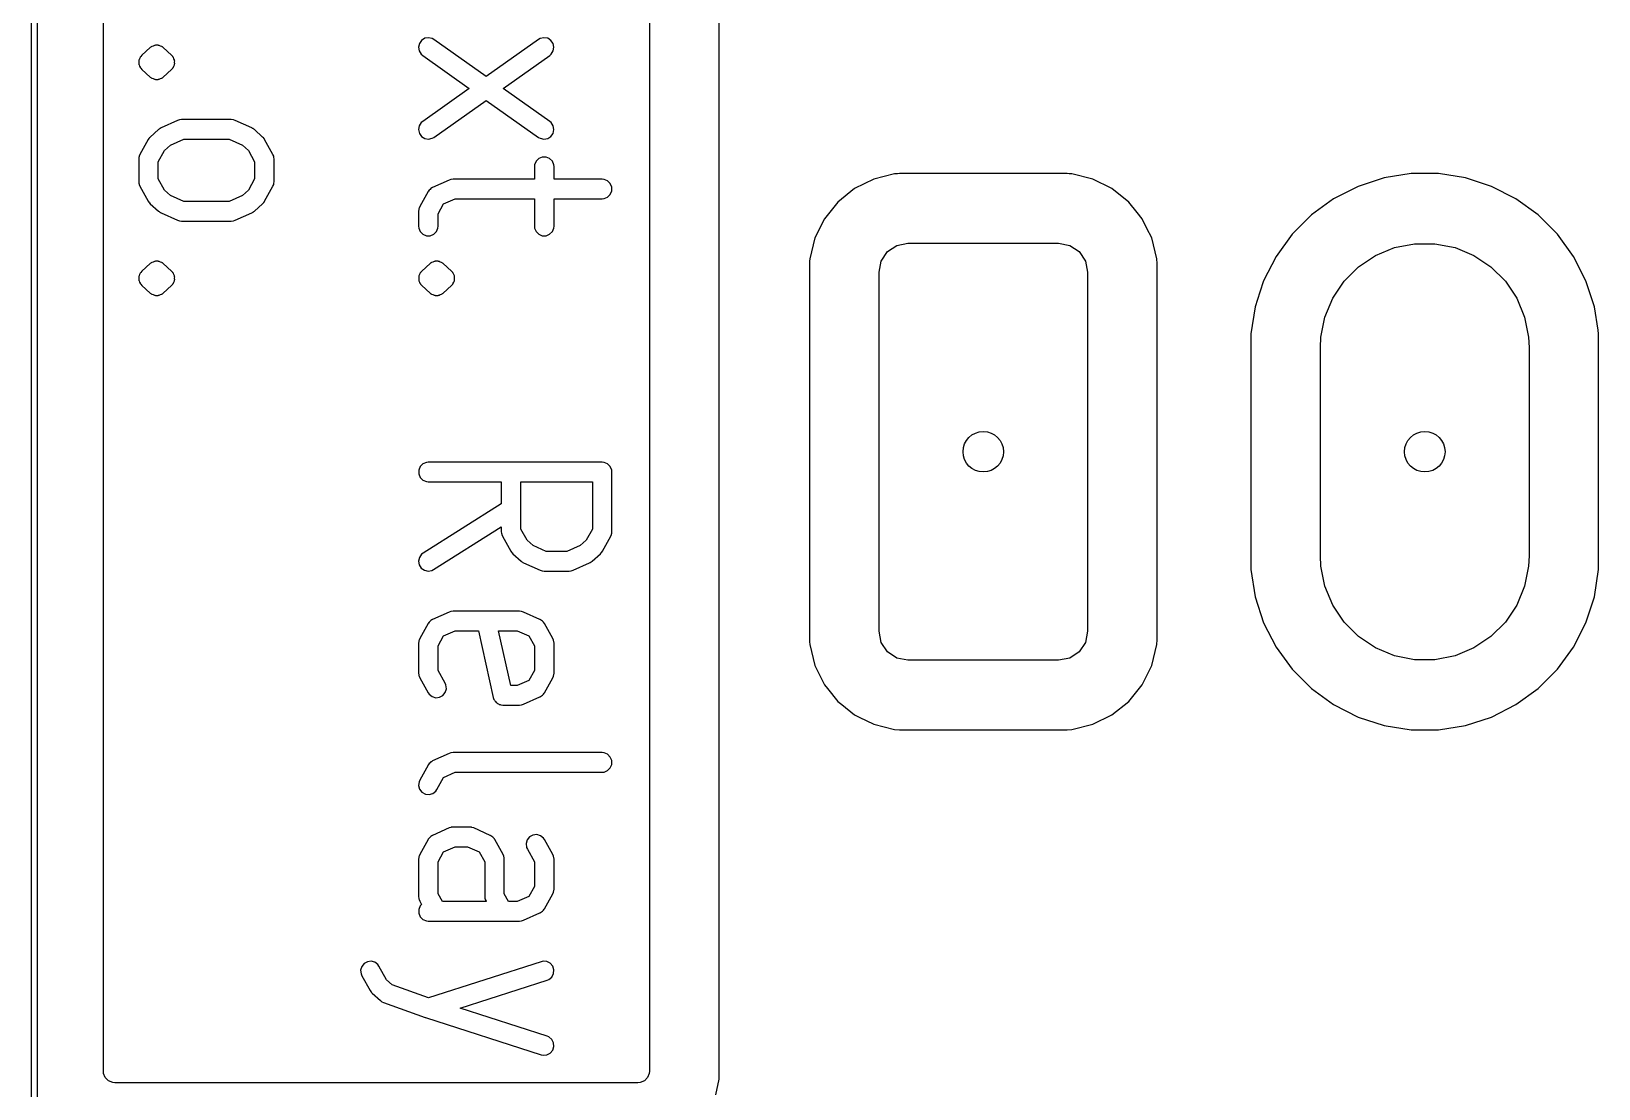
# Model space of a CAD drawing. Extents: x 2.78 to 5.89, y -4.63 to -2.07.
# Drawn here: x 2.778 to 3.311, y -3.919 to -3.56 of the extents above; entities that cross this region are included whole.
import ezdxf

# ---------------------------------------------------------------- set-up
doc = ezdxf.new("R2010")
doc.units = 0
doc.header["$MEASUREMENT"] = 0
doc.layers.add('BLACK', color=7, linetype='CONTINUOUS')

msp = doc.modelspace()

# ---------------------------------------------------------------- linework, layer by layer
at = {"layer": 'BLACK', "linetype": 'CONTINUOUS'}
for p, q in [((2.77808, -4.628), (2.77808, -2.06894)), ((2.78005, -2.06993), (2.78005, -4.62701)), ((3.01175, -3.63887), (3.01175, -3.50672)), ((2.80255, -3.91328), (2.80255, -3.50943)), ((2.9881, -3.50943), (2.9881, -3.91328)), ((2.91177, -3.56232), (2.91068, -3.56301)), ((2.91305, -3.5621), (2.91177, -3.56232)), ((2.91432, -3.56239), (2.91305, -3.5621)), ((2.91488, -3.56271), (2.91432, -3.56239)), ((2.95098, -3.56239), (2.95042, -3.56271)), ((2.95225, -3.5621), (2.95098, -3.56239)), ((2.95352, -3.56232), (2.95225, -3.5621)), ((2.95462, -3.56301), (2.95352, -3.56232)), ((2.81848, -3.56548), (2.81567, -3.56802)), ((2.81866, -3.56535), (2.81848, -3.56548)), ((2.81871, -3.56529), (2.81866, -3.56535)), ((2.81879, -3.56526), (2.81871, -3.56529)), ((2.819, -3.5651), (2.81879, -3.56526)), ((2.81945, -3.56494), (2.819, -3.5651)), ((2.81988, -3.56473), (2.81945, -3.56494)), ((2.82006, -3.56472), (2.81988, -3.56473)), ((2.82022, -3.56467), (2.82006, -3.56472)), ((2.8207, -3.56469), (2.82022, -3.56467)), ((2.82118, -3.56467), (2.8207, -3.56469)), ((2.82134, -3.56472), (2.82118, -3.56467)), ((2.82152, -3.56473), (2.82134, -3.56472)), ((2.82195, -3.56494), (2.82152, -3.56473)), ((2.8224, -3.5651), (2.82195, -3.56494)), ((2.82261, -3.56526), (2.8224, -3.5651)), ((2.82269, -3.56529), (2.82261, -3.56526)), ((2.82274, -3.56535), (2.82269, -3.56529)), ((2.82292, -3.56548), (2.82274, -3.56535)), ((2.82573, -3.56802), (2.82292, -3.56548)), ((2.90993, -3.56407), (2.90964, -3.56533)), ((2.90964, -3.56533), (2.90986, -3.56661)), ((2.90986, -3.56661), (2.91055, -3.56771)), ((2.91068, -3.56301), (2.90993, -3.56407)), ((2.91055, -3.56771), (2.91105, -3.56813)), ((2.93265, -3.57527), (2.91488, -3.56271)), ((2.95042, -3.56271), (2.93265, -3.57527)), ((2.95425, -3.56813), (2.95474, -3.56771)), ((2.95537, -3.56407), (2.95462, -3.56301)), ((2.95474, -3.56771), (2.95543, -3.56661)), ((2.95565, -3.56533), (2.95537, -3.56407)), ((2.95543, -3.56661), (2.95565, -3.56533)), ((2.81463, -3.56993), (2.8146, -3.57001)), ((2.8146, -3.57001), (2.81463, -3.57048)), ((2.81463, -3.57048), (2.8146, -3.57096)), ((2.8146, -3.57096), (2.81463, -3.57104)), ((2.81466, -3.56975), (2.81463, -3.56984)), ((2.81463, -3.56984), (2.81463, -3.56993)), ((2.81463, -3.57104), (2.81463, -3.57113)), ((2.81463, -3.57113), (2.81466, -3.57121)), ((2.81467, -3.56967), (2.81466, -3.56975)), ((2.81466, -3.57121), (2.81467, -3.5713)), ((2.81487, -3.56924), (2.81467, -3.56967)), ((2.81467, -3.5713), (2.81487, -3.57173)), ((2.81503, -3.56879), (2.81487, -3.56924)), ((2.81487, -3.57173), (2.81503, -3.57218)), ((2.81509, -3.56872), (2.81503, -3.56879)), ((2.81503, -3.57218), (2.81509, -3.57225)), ((2.81513, -3.56864), (2.81509, -3.56872)), ((2.81509, -3.57225), (2.81513, -3.57233)), ((2.81519, -3.56858), (2.81513, -3.56864)), ((2.81513, -3.57233), (2.81519, -3.57239)), ((2.81523, -3.5685), (2.81519, -3.56858)), ((2.81519, -3.57239), (2.81523, -3.57247)), ((2.81567, -3.56802), (2.81523, -3.5685)), ((2.81523, -3.57247), (2.81567, -3.57295)), ((2.81567, -3.57295), (2.81848, -3.57548)), ((2.82292, -3.57548), (2.82573, -3.57295)), ((2.82617, -3.5685), (2.82573, -3.56802)), ((2.82573, -3.57295), (2.82617, -3.57247)), ((2.82621, -3.56858), (2.82617, -3.5685)), ((2.82617, -3.57247), (2.82621, -3.57239)), ((2.82627, -3.56864), (2.82621, -3.56858)), ((2.82621, -3.57239), (2.82627, -3.57233)), ((2.82631, -3.56872), (2.82627, -3.56864)), ((2.82627, -3.57233), (2.82631, -3.57225)), ((2.82637, -3.56879), (2.82631, -3.56872)), ((2.82631, -3.57225), (2.82637, -3.57218)), ((2.82653, -3.56924), (2.82637, -3.56879)), ((2.82637, -3.57218), (2.82653, -3.57173)), ((2.82673, -3.56967), (2.82653, -3.56924)), ((2.82653, -3.57173), (2.82673, -3.5713)), ((2.82674, -3.56975), (2.82673, -3.56967)), ((2.82673, -3.5713), (2.82674, -3.57121)), ((2.82677, -3.56984), (2.82674, -3.56975)), ((2.82674, -3.57121), (2.82677, -3.57113)), ((2.82677, -3.56993), (2.82677, -3.56984)), ((2.8268, -3.57001), (2.82677, -3.56993)), ((2.82677, -3.57048), (2.8268, -3.57001)), ((2.8268, -3.57096), (2.82677, -3.57048)), ((2.82677, -3.57104), (2.8268, -3.57096)), ((2.82677, -3.57113), (2.82677, -3.57104)), ((2.91105, -3.56813), (2.92689, -3.57934)), ((2.9384, -3.57934), (2.95425, -3.56813)), ((2.81848, -3.57548), (2.81866, -3.57562)), ((2.81866, -3.57562), (2.81871, -3.57568)), ((2.81871, -3.57568), (2.81879, -3.57571)), ((2.81879, -3.57571), (2.819, -3.57587)), ((2.819, -3.57587), (2.81945, -3.57603)), ((2.81945, -3.57603), (2.81988, -3.57623)), ((2.81988, -3.57623), (2.82006, -3.57624)), ((2.82006, -3.57624), (2.82022, -3.5763)), ((2.82022, -3.5763), (2.8207, -3.57628)), ((2.8207, -3.57628), (2.82118, -3.5763)), ((2.82118, -3.5763), (2.82134, -3.57624)), ((2.82134, -3.57624), (2.82152, -3.57623)), ((2.82152, -3.57623), (2.82195, -3.57603)), ((2.82195, -3.57603), (2.8224, -3.57587)), ((2.8224, -3.57587), (2.82261, -3.57571)), ((2.82261, -3.57571), (2.82269, -3.57568)), ((2.82269, -3.57568), (2.82274, -3.57562)), ((2.82274, -3.57562), (2.82292, -3.57548)), ((2.92689, -3.57934), (2.91105, -3.59055)), ((2.91488, -3.59598), (2.93265, -3.58341)), ((2.93265, -3.58341), (2.95042, -3.59598)), ((2.95425, -3.59055), (2.9384, -3.57934)), ((2.82129, -3.59332), (2.81848, -3.59586)), ((2.82152, -3.59315), (2.82129, -3.59332)), ((2.82158, -3.59309), (2.82152, -3.59315)), ((2.8217, -3.59302), (2.82158, -3.59309)), ((2.82181, -3.59294), (2.8217, -3.59302)), ((2.8219, -3.59291), (2.82181, -3.59294)), ((2.82215, -3.59276), (2.8219, -3.59291)), ((2.82777, -3.59023), (2.82215, -3.59276)), ((2.82839, -3.59003), (2.82777, -3.59023)), ((2.82844, -3.59002), (2.82839, -3.59003)), ((2.82849, -3.59), (2.82844, -3.59002)), ((2.82914, -3.58994), (2.82849, -3.59)), ((2.84601, -3.58994), (2.82914, -3.58994)), ((2.84666, -3.59), (2.84601, -3.58994)), ((2.8467, -3.59002), (2.84666, -3.59)), ((2.84676, -3.59003), (2.8467, -3.59002)), ((2.84737, -3.59023), (2.84676, -3.59003)), ((2.853, -3.59276), (2.84737, -3.59023)), ((2.85325, -3.59291), (2.853, -3.59276)), ((2.85333, -3.59294), (2.85325, -3.59291)), ((2.85344, -3.59302), (2.85333, -3.59294)), ((2.85356, -3.59309), (2.85344, -3.59302)), ((2.85362, -3.59315), (2.85356, -3.59309)), ((2.85386, -3.59332), (2.85362, -3.59315)), ((2.85667, -3.59586), (2.85386, -3.59332)), ((2.90986, -3.59207), (2.90964, -3.59335)), ((2.90964, -3.59335), (2.90993, -3.59461)), ((2.91055, -3.59098), (2.90986, -3.59207)), ((2.91105, -3.59055), (2.91055, -3.59098)), ((2.95474, -3.59098), (2.95425, -3.59055)), ((2.95543, -3.59207), (2.95474, -3.59098)), ((2.95537, -3.59461), (2.95565, -3.59335)), ((2.95565, -3.59335), (2.95543, -3.59207)), ((2.8178, -3.59671), (2.81498, -3.60177)), ((2.818, -3.59641), (2.8178, -3.59671)), ((2.81804, -3.59634), (2.818, -3.59641)), ((2.81811, -3.59626), (2.81804, -3.59634)), ((2.81817, -3.59618), (2.81811, -3.59626)), ((2.81823, -3.59612), (2.81817, -3.59618)), ((2.81848, -3.59586), (2.81823, -3.59612)), ((2.82333, -3.60042), (2.82535, -3.59861)), ((2.82535, -3.59861), (2.82985, -3.59658)), ((2.82985, -3.59658), (2.8453, -3.59658)), ((2.8453, -3.59658), (2.8498, -3.59861)), ((2.8498, -3.59861), (2.85181, -3.60042)), ((2.85691, -3.59612), (2.85667, -3.59586)), ((2.85698, -3.59618), (2.85691, -3.59612)), ((2.85704, -3.59626), (2.85698, -3.59618)), ((2.85711, -3.59634), (2.85704, -3.59626)), ((2.85714, -3.59641), (2.85711, -3.59634)), ((2.85735, -3.59671), (2.85714, -3.59641)), ((2.86016, -3.60177), (2.85735, -3.59671)), ((2.90993, -3.59461), (2.91068, -3.59567)), ((2.91068, -3.59567), (2.91177, -3.59636)), ((2.91177, -3.59636), (2.91305, -3.59658)), ((2.91305, -3.59658), (2.91432, -3.5963)), ((2.91432, -3.5963), (2.91488, -3.59598)), ((2.95042, -3.59598), (2.95098, -3.5963)), ((2.95098, -3.5963), (2.95225, -3.59658)), ((2.95225, -3.59658), (2.95352, -3.59636)), ((2.95352, -3.59636), (2.95462, -3.59567)), ((2.95462, -3.59567), (2.95537, -3.59461)), ((2.81463, -3.60274), (2.81457, -3.60339)), ((2.81457, -3.60339), (2.81457, -3.61098)), ((2.8147, -3.60256), (2.81463, -3.60274)), ((2.81473, -3.60237), (2.8147, -3.60256)), ((2.81498, -3.60177), (2.81473, -3.60237)), ((2.82121, -3.60425), (2.82333, -3.60042)), ((2.82121, -3.61012), (2.82121, -3.60425)), ((2.85181, -3.60042), (2.85394, -3.60425)), ((2.85394, -3.60425), (2.85394, -3.61012)), ((2.86042, -3.60237), (2.86016, -3.60177)), ((2.86044, -3.60256), (2.86042, -3.60237)), ((2.86052, -3.60274), (2.86044, -3.60256)), ((2.86058, -3.60339), (2.86052, -3.60274)), ((2.86058, -3.61098), (2.86058, -3.60339)), ((2.94957, -3.60407), (2.94908, -3.60527)), ((2.95049, -3.60316), (2.94957, -3.60407)), ((2.95169, -3.60266), (2.95049, -3.60316)), ((2.95298, -3.60266), (2.95169, -3.60266)), ((2.95418, -3.60316), (2.95298, -3.60266)), ((2.9551, -3.60407), (2.95418, -3.60316)), ((2.95559, -3.60527), (2.9551, -3.60407)), ((2.82333, -3.61394), (2.82121, -3.61012)), ((2.85394, -3.61012), (2.85181, -3.61394)), ((2.92065, -3.61027), (2.92004, -3.61048)), ((2.9207, -3.61027), (2.92065, -3.61027)), ((2.92075, -3.61025), (2.9207, -3.61027)), ((2.9214, -3.61019), (2.92075, -3.61025)), ((2.94901, -3.61019), (2.9214, -3.61019)), ((2.94908, -3.60527), (2.94901, -3.60592)), ((2.94901, -3.60592), (2.94901, -3.61019)), ((2.95566, -3.60592), (2.95559, -3.60527)), ((2.95566, -3.61019), (2.95566, -3.60592)), ((2.97202, -3.61019), (2.95566, -3.61019)), ((2.97267, -3.61025), (2.97202, -3.61019)), ((2.97386, -3.61075), (2.97267, -3.61025)), ((3.0643, -3.61016), (3.05778, -3.6134)), ((3.07137, -3.6084), (3.0643, -3.61016)), ((3.07241, -3.60833), (3.07137, -3.6084)), ((3.07301, -3.60829), (3.07241, -3.60833)), ((3.13001, -3.60829), (3.07301, -3.60829)), ((3.13064, -3.60834), (3.13001, -3.60829)), ((3.13165, -3.6084), (3.13064, -3.60834)), ((3.13871, -3.61016), (3.13165, -3.6084)), ((3.14524, -3.6134), (3.13871, -3.61016)), ((3.23768, -3.60975), (3.22883, -3.61262)), ((3.24686, -3.60829), (3.23768, -3.60975)), ((3.25616, -3.60829), (3.24686, -3.60829)), ((3.26534, -3.60975), (3.25616, -3.60829)), ((3.27419, -3.61262), (3.26534, -3.60975)), ((2.81457, -3.61098), (2.81463, -3.61163)), ((2.81463, -3.61163), (2.8147, -3.6118)), ((2.8147, -3.6118), (2.81473, -3.612)), ((2.81473, -3.612), (2.81498, -3.61259)), ((2.81498, -3.61259), (2.8178, -3.61765)), ((2.82535, -3.61576), (2.82333, -3.61394)), ((2.85181, -3.61394), (2.8498, -3.61576)), ((2.85735, -3.61765), (2.86016, -3.61259)), ((2.86016, -3.61259), (2.86042, -3.612)), ((2.86042, -3.612), (2.86044, -3.6118)), ((2.86044, -3.6118), (2.86052, -3.61163)), ((2.86052, -3.61163), (2.86058, -3.61098)), ((2.91287, -3.61443), (2.91006, -3.61949)), ((2.91294, -3.61433), (2.91287, -3.61443)), ((2.91296, -3.61428), (2.91294, -3.61433)), ((2.91302, -3.61422), (2.91296, -3.61428)), ((2.91324, -3.61389), (2.91302, -3.61422)), ((2.91356, -3.61364), (2.91324, -3.61389)), ((2.91385, -3.61334), (2.91356, -3.61364)), ((2.91419, -3.61314), (2.91385, -3.61334)), ((2.91426, -3.61309), (2.91419, -3.61314)), ((2.91431, -3.61307), (2.91426, -3.61309)), ((2.91441, -3.61301), (2.91431, -3.61307)), ((2.92004, -3.61048), (2.91441, -3.61301)), ((2.97478, -3.61166), (2.97386, -3.61075)), ((2.97386, -3.61627), (2.97478, -3.61536)), ((2.97528, -3.61286), (2.97478, -3.61166)), ((2.97478, -3.61536), (2.97528, -3.61416)), ((2.97528, -3.61416), (2.97528, -3.61286)), ((3.05778, -3.6134), (3.0521, -3.61796)), ((3.15092, -3.61796), (3.14524, -3.6134)), ((3.14524, -3.6134), (3.14524, -3.6134)), ((3.14524, -3.6134), (3.14524, -3.6134)), ((3.22883, -3.61262), (3.22055, -3.61684)), ((3.22883, -3.61262), (3.22883, -3.61262)), ((3.22883, -3.61262), (3.22883, -3.61262)), ((3.28247, -3.61684), (3.27419, -3.61262)), ((2.8178, -3.61765), (2.818, -3.61795)), ((2.818, -3.61795), (2.81804, -3.61803)), ((2.81804, -3.61803), (2.81811, -3.61811)), ((2.81811, -3.61811), (2.81817, -3.61819)), ((2.81817, -3.61819), (2.81823, -3.61824)), ((2.81823, -3.61824), (2.81848, -3.61851)), ((2.81848, -3.61851), (2.82129, -3.62104)), ((2.82985, -3.61778), (2.82535, -3.61576)), ((2.8453, -3.61778), (2.82985, -3.61778)), ((2.8498, -3.61576), (2.8453, -3.61778)), ((2.85386, -3.62104), (2.85667, -3.61851)), ((2.85667, -3.61851), (2.85691, -3.61824)), ((2.85691, -3.61824), (2.85698, -3.61819)), ((2.85698, -3.61819), (2.85704, -3.61811)), ((2.85704, -3.61811), (2.85711, -3.61803)), ((2.85711, -3.61803), (2.85714, -3.61795)), ((2.85714, -3.61795), (2.85735, -3.61765)), ((2.90971, -3.62046), (2.90964, -3.6211)), ((2.90978, -3.62028), (2.90971, -3.62046)), ((2.9098, -3.62009), (2.90978, -3.62028)), ((2.91006, -3.61949), (2.9098, -3.62009)), ((2.91629, -3.62196), (2.91814, -3.61862)), ((2.91814, -3.61862), (2.92211, -3.61683)), ((2.92211, -3.61683), (2.94901, -3.61683)), ((2.94901, -3.61683), (2.94901, -3.62617)), ((2.95566, -3.62617), (2.95566, -3.61683)), ((2.95566, -3.61683), (2.97202, -3.61683)), ((2.97202, -3.61683), (2.97267, -3.61677)), ((2.97267, -3.61677), (2.97386, -3.61627)), ((3.0521, -3.61796), (3.04754, -3.62364)), ((3.15378, -3.62152), (3.15092, -3.61796)), ((3.22055, -3.61684), (3.21303, -3.62231)), ((3.28999, -3.62231), (3.28247, -3.61684)), ((2.82129, -3.62104), (2.82152, -3.62121)), ((2.82152, -3.62121), (2.82158, -3.62128)), ((2.82158, -3.62128), (2.8217, -3.62135)), ((2.8217, -3.62135), (2.82181, -3.62143)), ((2.82181, -3.62143), (2.8219, -3.62146)), ((2.8219, -3.62146), (2.82215, -3.6216)), ((2.82215, -3.6216), (2.82777, -3.62413)), ((2.82777, -3.62413), (2.82839, -3.62434)), ((2.82839, -3.62434), (2.82844, -3.62434)), ((2.82844, -3.62434), (2.82849, -3.62436)), ((2.82849, -3.62436), (2.82914, -3.62443)), ((2.82914, -3.62443), (2.84601, -3.62443)), ((2.84601, -3.62443), (2.84666, -3.62436)), ((2.84666, -3.62436), (2.8467, -3.62434)), ((2.8467, -3.62434), (2.84676, -3.62434)), ((2.84676, -3.62434), (2.84737, -3.62413)), ((2.84737, -3.62413), (2.853, -3.6216)), ((2.853, -3.6216), (2.85325, -3.62146)), ((2.85325, -3.62146), (2.85333, -3.62143)), ((2.85333, -3.62143), (2.85344, -3.62135)), ((2.85344, -3.62135), (2.85356, -3.62128)), ((2.85356, -3.62128), (2.85362, -3.62121)), ((2.85362, -3.62121), (2.85386, -3.62104)), ((2.90964, -3.6211), (2.90964, -3.62617)), ((2.90964, -3.62617), (2.90971, -3.62681)), ((2.91622, -3.62681), (2.91629, -3.62617)), ((2.91629, -3.62617), (2.91629, -3.62196)), ((2.94901, -3.62617), (2.94908, -3.62681)), ((2.95559, -3.62681), (2.95566, -3.62617)), ((3.04754, -3.62364), (3.0443, -3.63016)), ((3.15548, -3.62364), (3.15378, -3.62152)), ((3.1571, -3.6269), (3.15548, -3.62364)), ((3.21302, -3.62231), (3.20645, -3.62888)), ((3.21303, -3.62231), (3.21302, -3.62231)), ((3.29372, -3.62603), (3.28999, -3.62231)), ((3.29657, -3.62888), (3.29372, -3.62603)), ((2.90971, -3.62681), (2.9102, -3.62801)), ((2.9102, -3.62801), (2.91112, -3.62893)), ((2.91112, -3.62893), (2.91232, -3.62942)), ((2.91232, -3.62942), (2.91361, -3.62942)), ((2.91361, -3.62942), (2.91481, -3.62893)), ((2.91481, -3.62893), (2.91573, -3.62801)), ((2.91573, -3.62801), (2.91622, -3.62681)), ((2.94908, -3.62681), (2.94957, -3.62801)), ((2.94957, -3.62801), (2.95049, -3.62893)), ((2.95049, -3.62893), (2.95169, -3.62942)), ((2.95169, -3.62942), (2.95298, -3.62942)), ((2.95298, -3.62942), (2.95418, -3.62893)), ((2.95418, -3.62893), (2.9551, -3.62801)), ((2.9551, -3.62801), (2.95559, -3.62681)), ((3.0443, -3.63016), (3.04255, -3.63723)), ((3.15872, -3.63016), (3.1571, -3.6269)), ((3.16047, -3.63723), (3.15872, -3.63016)), ((3.20645, -3.62888), (3.20098, -3.63641)), ((3.20645, -3.62888), (3.20645, -3.62888)), ((3.30203, -3.63641), (3.29657, -3.62888)), ((3.06683, -3.63801), (3.06896, -3.63482)), ((3.06896, -3.63482), (3.07215, -3.63269)), ((3.07215, -3.63269), (3.07592, -3.63194)), ((3.07592, -3.63194), (3.1271, -3.63194)), ((3.1271, -3.63194), (3.13087, -3.63269)), ((3.13087, -3.63269), (3.13406, -3.63482)), ((3.13406, -3.63482), (3.13619, -3.63801)), ((3.20098, -3.63641), (3.19676, -3.64469)), ((3.22903, -3.63998), (3.23481, -3.63612)), ((3.23481, -3.63612), (3.24122, -3.63346)), ((3.24122, -3.63346), (3.24804, -3.63211)), ((3.24804, -3.63211), (3.25498, -3.63211)), ((3.25498, -3.63211), (3.2618, -3.63346)), ((3.2618, -3.63346), (3.26821, -3.63612)), ((3.26821, -3.63612), (3.27399, -3.63998)), ((3.30626, -3.64469), (3.30203, -3.63641)), ((2.81503, -3.64218), (2.81487, -3.64263)), ((2.81509, -3.64212), (2.81503, -3.64218)), ((2.81513, -3.64204), (2.81509, -3.64212)), ((2.81519, -3.64197), (2.81513, -3.64204)), ((2.81523, -3.64189), (2.81519, -3.64197)), ((2.81567, -3.64141), (2.81523, -3.64189)), ((2.81848, -3.63888), (2.81567, -3.64141)), ((2.81866, -3.63875), (2.81848, -3.63888)), ((2.81871, -3.63869), (2.81866, -3.63875)), ((2.81879, -3.63865), (2.81871, -3.63869)), ((2.819, -3.6385), (2.81879, -3.63865)), ((2.81945, -3.63834), (2.819, -3.6385)), ((2.81988, -3.63813), (2.81945, -3.63834)), ((2.82006, -3.63812), (2.81988, -3.63813)), ((2.82022, -3.63806), (2.82006, -3.63812)), ((2.8207, -3.63809), (2.82022, -3.63806)), ((2.82118, -3.63806), (2.8207, -3.63809)), ((2.82134, -3.63812), (2.82118, -3.63806)), ((2.82152, -3.63813), (2.82134, -3.63812)), ((2.82195, -3.63834), (2.82152, -3.63813)), ((2.8224, -3.6385), (2.82195, -3.63834)), ((2.82261, -3.63865), (2.8224, -3.6385)), ((2.82269, -3.63869), (2.82261, -3.63865)), ((2.82274, -3.63875), (2.82269, -3.63869)), ((2.82292, -3.63888), (2.82274, -3.63875)), ((2.82573, -3.64141), (2.82292, -3.63888)), ((2.82617, -3.64189), (2.82573, -3.64141)), ((2.82621, -3.64197), (2.82617, -3.64189)), ((2.82627, -3.64204), (2.82621, -3.64197)), ((2.82631, -3.64212), (2.82627, -3.64204)), ((2.82637, -3.64218), (2.82631, -3.64212)), ((2.82653, -3.64263), (2.82637, -3.64218)), ((2.91011, -3.64218), (2.90995, -3.64263)), ((2.91017, -3.64212), (2.91011, -3.64218)), ((2.9102, -3.64204), (2.91017, -3.64212)), ((2.91026, -3.64197), (2.9102, -3.64204)), ((2.9103, -3.64189), (2.91026, -3.64197)), ((2.91074, -3.64141), (2.9103, -3.64189)), ((2.91355, -3.63888), (2.91074, -3.64141)), ((2.91373, -3.63875), (2.91355, -3.63888)), ((2.91379, -3.63869), (2.91373, -3.63875)), ((2.91386, -3.63865), (2.91379, -3.63869)), ((2.91408, -3.6385), (2.91386, -3.63865)), ((2.91453, -3.63834), (2.91408, -3.6385)), ((2.91496, -3.63813), (2.91453, -3.63834)), ((2.91513, -3.63812), (2.91496, -3.63813)), ((2.9153, -3.63806), (2.91513, -3.63812)), ((2.91578, -3.63809), (2.9153, -3.63806)), ((2.91625, -3.63806), (2.91578, -3.63809)), ((2.91642, -3.63812), (2.91625, -3.63806)), ((2.91659, -3.63813), (2.91642, -3.63812)), ((2.91702, -3.63834), (2.91659, -3.63813)), ((2.91747, -3.6385), (2.91702, -3.63834)), ((2.91769, -3.63865), (2.91747, -3.6385)), ((2.91776, -3.63869), (2.91769, -3.63865)), ((2.91782, -3.63875), (2.91776, -3.63869)), ((2.918, -3.63888), (2.91782, -3.63875)), ((2.92081, -3.64141), (2.918, -3.63888)), ((2.92125, -3.64189), (2.92081, -3.64141)), ((2.92129, -3.64197), (2.92125, -3.64189)), ((2.92135, -3.64204), (2.92129, -3.64197)), ((2.92138, -3.64212), (2.92135, -3.64204)), ((2.92144, -3.64218), (2.92138, -3.64212)), ((2.9216, -3.64263), (2.92144, -3.64218)), ((3.01175, -3.916), (3.01175, -3.63887)), ((3.04249, -3.6381), (3.04243, -3.63887)), ((3.04243, -3.63887), (3.04243, -3.76674)), ((3.04255, -3.63723), (3.04249, -3.6381)), ((3.06608, -3.64178), (3.06683, -3.63801)), ((3.06608, -3.76383), (3.06608, -3.64178)), ((3.13619, -3.63801), (3.13694, -3.64178)), ((3.13694, -3.64178), (3.13694, -3.76383)), ((3.16058, -3.63887), (3.16047, -3.63723)), ((3.16058, -3.66272), (3.16058, -3.63887)), ((3.22412, -3.64489), (3.22903, -3.63998)), ((3.27399, -3.63998), (3.2789, -3.64489)), ((2.81463, -3.64332), (2.8146, -3.64341)), ((2.8146, -3.64341), (2.81463, -3.64388)), ((2.81463, -3.64388), (2.8146, -3.64436)), ((2.8146, -3.64436), (2.81463, -3.64444)), ((2.81466, -3.64315), (2.81463, -3.64323)), ((2.81463, -3.64323), (2.81463, -3.64332)), ((2.81463, -3.64444), (2.81463, -3.64453)), ((2.81463, -3.64453), (2.81466, -3.64461)), ((2.81467, -3.64306), (2.81466, -3.64315)), ((2.81466, -3.64461), (2.81467, -3.6447)), ((2.81487, -3.64263), (2.81467, -3.64306)), ((2.81467, -3.6447), (2.81487, -3.64513)), ((2.81487, -3.64513), (2.81503, -3.64558)), ((2.81503, -3.64558), (2.81509, -3.64565)), ((2.81509, -3.64565), (2.81513, -3.64573)), ((2.81513, -3.64573), (2.81519, -3.64579)), ((2.81519, -3.64579), (2.81523, -3.64587)), ((2.81523, -3.64587), (2.81567, -3.64635)), ((2.81567, -3.64635), (2.81848, -3.64888)), ((2.82292, -3.64888), (2.82573, -3.64635)), ((2.82573, -3.64635), (2.82617, -3.64587)), ((2.82617, -3.64587), (2.82621, -3.64579)), ((2.82621, -3.64579), (2.82627, -3.64573)), ((2.82627, -3.64573), (2.82631, -3.64565)), ((2.82631, -3.64565), (2.82637, -3.64558)), ((2.82637, -3.64558), (2.82653, -3.64513)), ((2.82673, -3.64306), (2.82653, -3.64263)), ((2.82653, -3.64513), (2.82673, -3.6447)), ((2.82674, -3.64315), (2.82673, -3.64306)), ((2.82673, -3.6447), (2.82674, -3.64461)), ((2.82677, -3.64323), (2.82674, -3.64315)), ((2.82674, -3.64461), (2.82677, -3.64453)), ((2.82677, -3.64332), (2.82677, -3.64323)), ((2.8268, -3.64341), (2.82677, -3.64332)), ((2.82677, -3.64388), (2.8268, -3.64341)), ((2.8268, -3.64436), (2.82677, -3.64388)), ((2.82677, -3.64444), (2.8268, -3.64436)), ((2.82677, -3.64453), (2.82677, -3.64444)), ((2.90971, -3.64332), (2.90968, -3.64341)), ((2.90968, -3.64341), (2.9097, -3.64388)), ((2.9097, -3.64388), (2.90968, -3.64436)), ((2.90968, -3.64436), (2.90971, -3.64444)), ((2.90974, -3.64315), (2.90971, -3.64323)), ((2.90971, -3.64323), (2.90971, -3.64332)), ((2.90971, -3.64444), (2.90971, -3.64453)), ((2.90971, -3.64453), (2.90974, -3.64461)), ((2.90995, -3.64263), (2.90974, -3.64306)), ((2.90974, -3.64306), (2.90974, -3.64315)), ((2.90974, -3.64461), (2.90974, -3.6447)), ((2.90974, -3.6447), (2.90995, -3.64513)), ((2.90995, -3.64513), (2.91011, -3.64558)), ((2.91011, -3.64558), (2.91017, -3.64565)), ((2.91017, -3.64565), (2.9102, -3.64573)), ((2.9102, -3.64573), (2.91026, -3.64579)), ((2.91026, -3.64579), (2.9103, -3.64587)), ((2.9103, -3.64587), (2.91074, -3.64635)), ((2.91074, -3.64635), (2.91355, -3.64888)), ((2.918, -3.64888), (2.92081, -3.64635)), ((2.92081, -3.64635), (2.92125, -3.64587)), ((2.92125, -3.64587), (2.92129, -3.64579)), ((2.92129, -3.64579), (2.92135, -3.64573)), ((2.92135, -3.64573), (2.92138, -3.64565)), ((2.92138, -3.64565), (2.92144, -3.64558)), ((2.92144, -3.64558), (2.9216, -3.64513)), ((2.92181, -3.64306), (2.9216, -3.64263)), ((2.9216, -3.64513), (2.92181, -3.6447)), ((2.92181, -3.64315), (2.92181, -3.64306)), ((2.92185, -3.64323), (2.92181, -3.64315)), ((2.92181, -3.64461), (2.92185, -3.64453)), ((2.92181, -3.6447), (2.92181, -3.64461)), ((2.92185, -3.64332), (2.92185, -3.64323)), ((2.92188, -3.64341), (2.92185, -3.64332)), ((2.92185, -3.64388), (2.92188, -3.64341)), ((2.92188, -3.64436), (2.92185, -3.64388)), ((2.92185, -3.64444), (2.92188, -3.64436)), ((2.92185, -3.64453), (2.92185, -3.64444)), ((3.19676, -3.64469), (3.1955, -3.64858)), ((3.19676, -3.64469), (3.19676, -3.64469)), ((3.22026, -3.65067), (3.22412, -3.64489)), ((3.2789, -3.64489), (3.28276, -3.65067)), ((3.30913, -3.65354), (3.30626, -3.64469)), ((2.81848, -3.64888), (2.81866, -3.64902)), ((2.81866, -3.64902), (2.81871, -3.64907)), ((2.81871, -3.64907), (2.81879, -3.64911)), ((2.81879, -3.64911), (2.819, -3.64927)), ((2.819, -3.64927), (2.81945, -3.64943)), ((2.81945, -3.64943), (2.81988, -3.64963)), ((2.81988, -3.64963), (2.82006, -3.64964)), ((2.82006, -3.64964), (2.82022, -3.6497)), ((2.82022, -3.6497), (2.8207, -3.64968)), ((2.8207, -3.64968), (2.82118, -3.6497)), ((2.82118, -3.6497), (2.82134, -3.64964)), ((2.82134, -3.64964), (2.82152, -3.64963)), ((2.82152, -3.64963), (2.82195, -3.64943)), ((2.82195, -3.64943), (2.8224, -3.64927)), ((2.8224, -3.64927), (2.82261, -3.64911)), ((2.82261, -3.64911), (2.82269, -3.64907)), ((2.82269, -3.64907), (2.82274, -3.64902)), ((2.82274, -3.64902), (2.82292, -3.64888)), ((2.91355, -3.64888), (2.91373, -3.64902)), ((2.91373, -3.64902), (2.91379, -3.64907)), ((2.91379, -3.64907), (2.91386, -3.64911)), ((2.91386, -3.64911), (2.91408, -3.64927)), ((2.91408, -3.64927), (2.91453, -3.64943)), ((2.91453, -3.64943), (2.91496, -3.64963)), ((2.91496, -3.64963), (2.91513, -3.64964)), ((2.91513, -3.64964), (2.9153, -3.6497)), ((2.9153, -3.6497), (2.91578, -3.64968)), ((2.91578, -3.64968), (2.91625, -3.6497)), ((2.91625, -3.6497), (2.91642, -3.64964)), ((2.91642, -3.64964), (2.91659, -3.64963)), ((2.91659, -3.64963), (2.91702, -3.64943)), ((2.91702, -3.64943), (2.91747, -3.64927)), ((2.91747, -3.64927), (2.91769, -3.64911)), ((2.91769, -3.64911), (2.91776, -3.64907)), ((2.91776, -3.64907), (2.91782, -3.64902)), ((2.91782, -3.64902), (2.918, -3.64888)), ((3.1955, -3.64858), (3.19389, -3.65354)), ((3.2176, -3.65708), (3.22026, -3.65067)), ((3.28276, -3.65067), (3.28542, -3.65708)), ((3.19389, -3.65354), (3.19243, -3.66272)), ((3.21625, -3.6639), (3.2176, -3.65708)), ((3.28542, -3.65708), (3.28677, -3.6639)), ((3.31039, -3.66146), (3.30913, -3.65354)), ((3.16058, -3.76674), (3.16058, -3.66272)), ((3.19243, -3.66272), (3.19243, -3.74288)), ((3.31058, -3.66272), (3.31039, -3.66146)), ((3.31058, -3.71517), (3.31058, -3.66272)), ((3.21608, -3.66737), (3.21625, -3.6639)), ((3.21608, -3.73824), (3.21608, -3.66737)), ((3.28677, -3.6639), (3.28694, -3.66737)), ((3.28694, -3.66737), (3.28694, -3.73824)), ((2.9102, -3.70784), (2.90971, -3.70904)), ((2.90971, -3.70904), (2.90971, -3.71033)), ((2.90971, -3.71033), (2.9102, -3.71153)), ((2.91112, -3.70692), (2.9102, -3.70784)), ((2.91232, -3.70643), (2.91112, -3.70692)), ((2.91296, -3.70636), (2.91232, -3.70643)), ((2.97202, -3.70636), (2.91296, -3.70636)), ((2.97267, -3.70643), (2.97202, -3.70636)), ((2.97386, -3.70692), (2.97267, -3.70643)), ((2.97478, -3.70784), (2.97386, -3.70692)), ((2.97528, -3.70904), (2.97478, -3.70784)), ((2.97534, -3.70969), (2.97528, -3.70904)), ((2.97534, -3.72993), (2.97534, -3.70969)), ((2.9102, -3.71153), (2.91112, -3.71245)), ((2.91112, -3.71245), (2.91232, -3.71294)), ((2.91232, -3.71294), (2.91296, -3.71301)), ((2.91296, -3.71301), (2.93776, -3.71301)), ((2.93776, -3.71301), (2.93776, -3.72051)), ((2.94441, -3.72907), (2.94441, -3.71301)), ((2.94441, -3.71301), (2.9687, -3.71301)), ((2.9687, -3.71301), (2.9687, -3.72907)), ((3.31058, -3.74288), (3.31058, -3.71517)), ((2.93776, -3.72051), (2.91119, -3.73725)), ((2.91473, -3.74287), (2.93776, -3.72836)), ((2.93776, -3.72836), (2.93776, -3.72993)), ((2.93776, -3.72993), (2.93783, -3.73058)), ((2.93783, -3.73058), (2.9379, -3.73076)), ((2.9379, -3.73076), (2.93792, -3.73095)), ((2.93792, -3.73095), (2.93818, -3.73155)), ((2.93818, -3.73155), (2.94099, -3.73661)), ((2.94653, -3.7329), (2.94441, -3.72907)), ((2.9687, -3.72907), (2.96657, -3.7329)), ((2.97211, -3.73661), (2.97492, -3.73155)), ((2.97492, -3.73155), (2.97518, -3.73095)), ((2.97518, -3.73095), (2.9752, -3.73076)), ((2.9752, -3.73076), (2.97528, -3.73058)), ((2.97528, -3.73058), (2.97534, -3.72993)), ((2.91068, -3.73765), (2.90993, -3.7387)), ((2.91119, -3.73725), (2.91068, -3.73765)), ((2.94099, -3.73661), (2.9412, -3.73691)), ((2.9412, -3.73691), (2.94124, -3.73698)), ((2.94124, -3.73698), (2.94131, -3.73706)), ((2.94131, -3.73706), (2.94136, -3.73714)), ((2.94136, -3.73714), (2.94143, -3.7372)), ((2.94143, -3.7372), (2.94167, -3.73746)), ((2.94167, -3.73746), (2.94449, -3.74)), ((2.94855, -3.73471), (2.94653, -3.7329)), ((2.95305, -3.73674), (2.94855, -3.73471)), ((2.96006, -3.73674), (2.95305, -3.73674)), ((2.96456, -3.73471), (2.96006, -3.73674)), ((2.96657, -3.7329), (2.96456, -3.73471)), ((2.96862, -3.74), (2.97143, -3.73746)), ((2.97143, -3.73746), (2.97167, -3.7372)), ((2.97167, -3.7372), (2.97174, -3.73714)), ((2.97174, -3.73714), (2.9718, -3.73706)), ((2.9718, -3.73706), (2.97187, -3.73698)), ((2.97187, -3.73698), (2.9719, -3.73691)), ((2.9719, -3.73691), (2.97211, -3.73661)), ((2.90993, -3.7387), (2.90964, -3.73997)), ((2.90964, -3.73997), (2.90986, -3.74125)), ((2.90986, -3.74125), (2.91055, -3.74234)), ((2.91055, -3.74234), (2.91161, -3.74309)), ((2.91161, -3.74309), (2.91287, -3.74338)), ((2.91287, -3.74338), (2.91415, -3.74316)), ((2.91415, -3.74316), (2.91473, -3.74287)), ((2.94449, -3.74), (2.94472, -3.74017)), ((2.94472, -3.74017), (2.94478, -3.74023)), ((2.94478, -3.74023), (2.9449, -3.7403)), ((2.9449, -3.7403), (2.94501, -3.74038)), ((2.94501, -3.74038), (2.94509, -3.74041)), ((2.94509, -3.74041), (2.94535, -3.74056)), ((2.94535, -3.74056), (2.95097, -3.74309)), ((2.95097, -3.74309), (2.95159, -3.74329)), ((2.95159, -3.74329), (2.95164, -3.7433)), ((2.95164, -3.7433), (2.95169, -3.74332)), ((2.95169, -3.74332), (2.95233, -3.74338)), ((2.95233, -3.74338), (2.96077, -3.74338)), ((2.96077, -3.74338), (2.96142, -3.74332)), ((2.96142, -3.74332), (2.96146, -3.7433)), ((2.96146, -3.7433), (2.96152, -3.74329)), ((2.96152, -3.74329), (2.96213, -3.74309)), ((2.96213, -3.74309), (2.96776, -3.74056)), ((2.96776, -3.74056), (2.96801, -3.74041)), ((2.96801, -3.74041), (2.96809, -3.74038)), ((2.96809, -3.74038), (2.9682, -3.7403)), ((2.9682, -3.7403), (2.96832, -3.74023)), ((2.96832, -3.74023), (2.96838, -3.74017)), ((2.96838, -3.74017), (2.96862, -3.74)), ((3.19243, -3.74288), (3.19389, -3.75207)), ((3.21625, -3.74171), (3.21608, -3.73824)), ((3.2176, -3.74852), (3.21625, -3.74171)), ((3.28677, -3.74171), (3.28542, -3.74852)), ((3.28694, -3.73824), (3.28677, -3.74171)), ((3.30913, -3.75207), (3.31058, -3.74288)), ((3.22026, -3.75494), (3.2176, -3.74852)), ((3.28542, -3.74852), (3.28276, -3.75494)), ((3.19389, -3.75207), (3.19676, -3.76091)), ((3.30626, -3.76091), (3.30913, -3.75207)), ((2.92004, -3.75728), (2.91441, -3.75981)), ((2.92065, -3.75707), (2.92004, -3.75728)), ((2.9207, -3.75707), (2.92065, -3.75707)), ((2.92075, -3.75705), (2.9207, -3.75707)), ((2.9214, -3.75698), (2.92075, -3.75705)), ((2.9439, -3.75698), (2.9214, -3.75698)), ((2.94454, -3.75705), (2.9439, -3.75698)), ((2.94459, -3.75707), (2.94454, -3.75705)), ((2.94464, -3.75707), (2.94459, -3.75707)), ((2.94526, -3.75728), (2.94464, -3.75707)), ((2.95088, -3.75981), (2.94526, -3.75728)), ((3.22412, -3.76071), (3.22026, -3.75494)), ((3.28276, -3.75494), (3.2789, -3.76071)), ((2.91287, -3.76122), (2.91006, -3.76628)), ((2.91294, -3.76112), (2.91287, -3.76122)), ((2.91296, -3.76107), (2.91294, -3.76112)), ((2.91302, -3.76101), (2.91296, -3.76107)), ((2.91324, -3.76069), (2.91302, -3.76101)), ((2.91356, -3.76043), (2.91324, -3.76069)), ((2.91385, -3.76013), (2.91356, -3.76043)), ((2.91419, -3.75993), (2.91385, -3.76013)), ((2.91426, -3.75988), (2.91419, -3.75993)), ((2.91431, -3.75987), (2.91426, -3.75988)), ((2.91441, -3.75981), (2.91431, -3.75987)), ((2.91814, -3.76541), (2.92211, -3.76363)), ((2.92211, -3.76363), (2.92998, -3.76363)), ((2.92998, -3.76363), (2.93503, -3.78633)), ((2.94094, -3.78229), (2.93679, -3.76363)), ((2.93679, -3.76363), (2.94318, -3.76363)), ((2.94318, -3.76363), (2.94715, -3.76541)), ((2.95099, -3.75987), (2.95088, -3.75981)), ((2.95104, -3.75988), (2.95099, -3.75987)), ((2.9511, -3.75993), (2.95104, -3.75988)), ((2.95145, -3.76013), (2.9511, -3.75993)), ((2.95173, -3.76043), (2.95145, -3.76013)), ((2.95205, -3.76069), (2.95173, -3.76043)), ((2.95228, -3.76101), (2.95205, -3.76069)), ((2.95234, -3.76107), (2.95228, -3.76101)), ((2.95236, -3.76112), (2.95234, -3.76107)), ((2.95243, -3.76122), (2.95236, -3.76112)), ((2.95524, -3.76628), (2.95243, -3.76122)), ((3.06683, -3.76759), (3.06608, -3.76383)), ((3.13694, -3.76383), (3.13619, -3.76759)), ((3.19676, -3.76091), (3.20098, -3.7692)), ((3.22903, -3.76563), (3.22412, -3.76071)), ((3.2789, -3.76071), (3.27399, -3.76563)), ((3.30203, -3.7692), (3.30626, -3.76091)), ((2.90971, -3.76725), (2.90964, -3.7679)), ((2.90964, -3.7679), (2.90964, -3.77802)), ((2.90978, -3.76707), (2.90971, -3.76725)), ((2.9098, -3.76688), (2.90978, -3.76707)), ((2.91006, -3.76628), (2.9098, -3.76688)), ((2.91629, -3.76876), (2.91814, -3.76541)), ((2.91629, -3.77716), (2.91629, -3.76876)), ((2.94715, -3.76541), (2.94901, -3.76876)), ((2.94901, -3.76876), (2.94901, -3.77716)), ((2.9555, -3.76688), (2.95524, -3.76628)), ((2.95552, -3.76707), (2.9555, -3.76688)), ((2.95559, -3.76725), (2.95552, -3.76707)), ((2.95566, -3.7679), (2.95559, -3.76725)), ((2.95566, -3.77802), (2.95566, -3.7679)), ((3.04243, -3.76674), (3.04248, -3.76737)), ((3.04248, -3.76737), (3.04255, -3.76837)), ((3.04255, -3.76837), (3.0443, -3.77544)), ((3.06896, -3.77079), (3.06683, -3.76759)), ((3.13619, -3.76759), (3.13406, -3.77079)), ((3.15872, -3.77544), (3.16047, -3.76837)), ((3.16047, -3.76837), (3.16058, -3.76674)), ((3.20098, -3.7692), (3.20645, -3.77672)), ((3.23481, -3.76948), (3.22903, -3.76563)), ((3.24122, -3.77214), (3.23481, -3.76948)), ((3.26821, -3.76948), (3.2618, -3.77214)), ((3.27399, -3.76563), (3.26821, -3.76948)), ((3.29752, -3.77542), (3.30203, -3.7692)), ((3.07215, -3.77292), (3.06896, -3.77079)), ((3.07592, -3.77367), (3.07215, -3.77292)), ((3.1271, -3.77367), (3.07592, -3.77367)), ((3.13087, -3.77292), (3.1271, -3.77367)), ((3.13406, -3.77079), (3.13087, -3.77292)), ((3.24804, -3.7735), (3.24122, -3.77214)), ((3.25498, -3.7735), (3.24804, -3.7735)), ((3.2618, -3.77214), (3.25498, -3.7735)), ((3.29657, -3.77672), (3.29752, -3.77542)), ((2.90964, -3.77802), (2.90971, -3.77867)), ((2.90971, -3.77867), (2.90978, -3.77885)), ((2.90978, -3.77885), (2.9098, -3.77904)), ((2.9098, -3.77904), (2.91006, -3.77963)), ((2.91006, -3.77963), (2.91287, -3.7847)), ((2.91868, -3.78147), (2.91629, -3.77716)), ((2.94715, -3.78051), (2.94318, -3.78229)), ((2.94901, -3.77716), (2.94715, -3.78051)), ((2.95243, -3.7847), (2.95524, -3.77963)), ((2.95524, -3.77963), (2.9555, -3.77904)), ((2.9555, -3.77904), (2.95552, -3.77885)), ((2.95552, -3.77885), (2.95559, -3.77867)), ((2.95559, -3.77867), (2.95566, -3.77802)), ((3.0443, -3.77544), (3.04754, -3.78197)), ((3.15548, -3.78197), (3.15872, -3.77544)), ((3.20645, -3.77672), (3.21302, -3.78329)), ((3.28999, -3.78329), (3.29657, -3.77672)), ((2.91287, -3.7847), (2.91324, -3.78523)), ((2.91324, -3.78523), (2.91426, -3.78604)), ((2.91426, -3.78604), (2.9155, -3.78639)), ((2.91679, -3.78625), (2.91792, -3.78562)), ((2.91792, -3.78562), (2.91873, -3.7846)), ((2.91894, -3.78207), (2.91868, -3.78147)), ((2.91873, -3.7846), (2.91909, -3.78335)), ((2.91909, -3.78335), (2.91894, -3.78207)), ((2.94318, -3.78229), (2.94094, -3.78229)), ((2.95088, -3.78611), (2.95099, -3.78605)), ((2.95099, -3.78605), (2.95104, -3.78604)), ((2.95104, -3.78604), (2.9511, -3.78599)), ((2.9511, -3.78599), (2.95145, -3.78579)), ((2.95145, -3.78579), (2.95173, -3.78549)), ((2.95173, -3.78549), (2.95205, -3.78523)), ((2.95205, -3.78523), (2.95228, -3.7849)), ((2.95228, -3.7849), (2.95234, -3.78484)), ((2.95234, -3.78484), (2.95236, -3.7848)), ((2.95236, -3.7848), (2.95243, -3.7847)), ((3.04754, -3.78197), (3.04861, -3.78329)), ((3.04861, -3.78329), (3.0521, -3.78764)), ((3.15092, -3.78764), (3.15548, -3.78197)), ((3.21302, -3.78329), (3.22055, -3.78876)), ((3.28247, -3.78876), (3.28999, -3.78329)), ((2.9155, -3.78639), (2.91679, -3.78625)), ((2.93503, -3.78633), (2.93523, -3.78695)), ((2.93523, -3.78695), (2.9354, -3.78719)), ((2.9354, -3.78719), (2.93551, -3.78746)), ((2.93551, -3.78746), (2.93577, -3.78772)), ((2.93577, -3.78772), (2.93598, -3.78801)), ((2.93598, -3.78801), (2.93622, -3.78817)), ((2.93622, -3.78817), (2.93643, -3.78838)), ((2.93643, -3.78838), (2.93676, -3.78852)), ((2.93676, -3.78852), (2.93707, -3.78871)), ((2.93707, -3.78871), (2.93736, -3.78876)), ((2.93736, -3.78876), (2.93762, -3.78887)), ((2.93762, -3.78887), (2.93827, -3.78894)), ((2.93827, -3.78894), (2.9439, -3.78894)), ((2.9439, -3.78894), (2.94454, -3.78887)), ((2.94454, -3.78887), (2.94459, -3.78885)), ((2.94459, -3.78885), (2.94464, -3.78885)), ((2.94464, -3.78885), (2.94526, -3.78864)), ((2.94526, -3.78864), (2.95088, -3.78611)), ((3.0521, -3.78764), (3.05349, -3.78876)), ((3.05349, -3.78876), (3.05778, -3.79221)), ((3.14524, -3.79221), (3.15092, -3.78764)), ((3.22055, -3.78876), (3.22883, -3.79298)), ((3.27419, -3.79298), (3.28247, -3.78876)), ((3.05778, -3.79221), (3.05934, -3.79298)), ((3.05934, -3.79298), (3.0643, -3.79544)), ((3.0643, -3.79544), (3.07137, -3.7972)), ((3.13165, -3.7972), (3.13871, -3.79544)), ((3.13871, -3.79544), (3.14524, -3.79221)), ((3.22883, -3.79298), (3.23768, -3.79586)), ((3.23768, -3.79586), (3.24686, -3.79731)), ((3.25616, -3.79731), (3.26534, -3.79586)), ((3.26534, -3.79586), (3.27419, -3.79298)), ((3.07137, -3.7972), (3.07301, -3.79731)), ((3.07301, -3.79731), (3.07301, -3.79731)), ((3.07301, -3.79731), (3.13001, -3.79731)), ((3.13001, -3.79731), (3.13165, -3.7972)), ((3.13001, -3.79731), (3.13001, -3.79731)), ((3.24686, -3.79731), (3.24686, -3.79731)), ((3.24686, -3.79731), (3.25616, -3.79731)), ((3.25616, -3.79731), (3.25616, -3.79731)), ((2.92004, -3.80536), (2.91441, -3.80789)), ((2.92065, -3.80516), (2.92004, -3.80536)), ((2.9207, -3.80515), (2.92065, -3.80516)), ((2.92075, -3.80513), (2.9207, -3.80515)), ((2.9214, -3.80507), (2.92075, -3.80513)), ((2.97202, -3.80507), (2.9214, -3.80507)), ((2.97267, -3.80513), (2.97202, -3.80507)), ((2.97386, -3.80563), (2.97267, -3.80513)), ((2.97478, -3.80655), (2.97386, -3.80563)), ((2.97528, -3.80774), (2.97478, -3.80655)), ((2.91287, -3.80931), (2.91006, -3.81437)), ((2.91294, -3.80921), (2.91287, -3.80931)), ((2.91296, -3.80916), (2.91294, -3.80921)), ((2.91302, -3.8091), (2.91296, -3.80916)), ((2.91324, -3.80877), (2.91302, -3.8091)), ((2.91356, -3.80852), (2.91324, -3.80877)), ((2.91385, -3.80822), (2.91356, -3.80852)), ((2.91419, -3.80802), (2.91385, -3.80822)), ((2.91426, -3.80797), (2.91419, -3.80802)), ((2.91431, -3.80795), (2.91426, -3.80797)), ((2.91441, -3.80789), (2.91431, -3.80795)), ((2.91814, -3.8135), (2.92211, -3.81171)), ((2.92211, -3.81171), (2.97202, -3.81171)), ((2.97202, -3.81171), (2.97267, -3.81165)), ((2.97267, -3.81165), (2.97386, -3.81115)), ((2.97386, -3.81115), (2.97478, -3.81024)), ((2.97478, -3.81024), (2.97528, -3.80904)), ((2.97528, -3.80904), (2.97528, -3.80774)), ((2.9098, -3.81497), (2.90965, -3.81626)), ((2.90965, -3.81626), (2.91001, -3.8175)), ((2.91006, -3.81437), (2.9098, -3.81497)), ((2.91001, -3.8175), (2.91081, -3.81852)), ((2.9155, -3.81813), (2.91587, -3.8176)), ((2.91587, -3.8176), (2.91814, -3.8135)), ((2.91081, -3.81852), (2.91195, -3.81915)), ((2.91195, -3.81915), (2.91324, -3.8193)), ((2.91324, -3.8193), (2.91448, -3.81894)), ((2.91448, -3.81894), (2.9155, -3.81813)), ((2.91356, -3.83383), (2.91324, -3.83408)), ((2.91385, -3.83353), (2.91356, -3.83383)), ((2.91419, -3.83333), (2.91385, -3.83353)), ((2.91426, -3.83328), (2.91419, -3.83333)), ((2.91431, -3.83326), (2.91426, -3.83328)), ((2.91441, -3.8332), (2.91431, -3.83326)), ((2.92004, -3.83067), (2.91441, -3.8332)), ((2.92065, -3.83046), (2.92004, -3.83067)), ((2.9207, -3.83046), (2.92065, -3.83046)), ((2.92075, -3.83044), (2.9207, -3.83046)), ((2.9214, -3.83038), (2.92075, -3.83044)), ((2.92702, -3.83038), (2.9214, -3.83038)), ((2.92767, -3.83044), (2.92702, -3.83038)), ((2.92772, -3.83046), (2.92767, -3.83044)), ((2.92777, -3.83046), (2.92772, -3.83046)), ((2.92839, -3.83067), (2.92777, -3.83046)), ((2.93401, -3.8332), (2.92839, -3.83067)), ((2.93412, -3.83326), (2.93401, -3.8332)), ((2.93417, -3.83328), (2.93412, -3.83326)), ((2.93423, -3.83333), (2.93417, -3.83328)), ((2.93458, -3.83353), (2.93423, -3.83333)), ((2.93486, -3.83383), (2.93458, -3.83353)), ((2.93518, -3.83408), (2.93486, -3.83383)), ((2.94737, -3.8337), (2.94657, -3.83471)), ((2.94851, -3.83307), (2.94737, -3.8337)), ((2.94979, -3.83292), (2.94851, -3.83307)), ((2.95104, -3.83328), (2.94979, -3.83292)), ((2.95205, -3.83408), (2.95104, -3.83328)), ((2.91287, -3.83462), (2.91006, -3.83968)), ((2.91294, -3.83452), (2.91287, -3.83462)), ((2.91296, -3.83447), (2.91294, -3.83452)), ((2.91302, -3.83441), (2.91296, -3.83447)), ((2.91324, -3.83408), (2.91302, -3.83441)), ((2.91629, -3.84216), (2.91814, -3.83881)), ((2.91814, -3.83881), (2.92211, -3.83702)), ((2.92211, -3.83702), (2.92631, -3.83702)), ((2.92631, -3.83702), (2.93028, -3.83881)), ((2.93028, -3.83881), (2.93214, -3.84216)), ((2.93541, -3.83441), (2.93518, -3.83408)), ((2.93546, -3.83447), (2.93541, -3.83441)), ((2.93548, -3.83452), (2.93546, -3.83447)), ((2.93555, -3.83462), (2.93548, -3.83452)), ((2.93836, -3.83968), (2.93555, -3.83462)), ((2.94657, -3.83471), (2.94621, -3.83596)), ((2.94621, -3.83596), (2.94636, -3.83725)), ((2.94636, -3.83725), (2.94662, -3.83785)), ((2.94662, -3.83785), (2.94901, -3.84216)), ((2.95243, -3.83462), (2.95205, -3.83408)), ((2.95524, -3.83968), (2.95243, -3.83462)), ((2.90971, -3.84065), (2.90964, -3.84129)), ((2.90964, -3.84129), (2.90964, -3.85395)), ((2.90978, -3.84047), (2.90971, -3.84065)), ((2.9098, -3.84028), (2.90978, -3.84047)), ((2.91006, -3.83968), (2.9098, -3.84028)), ((2.91629, -3.85309), (2.91629, -3.84216)), ((2.93214, -3.84216), (2.93214, -3.85395)), ((2.93862, -3.84028), (2.93836, -3.83968)), ((2.93865, -3.84047), (2.93862, -3.84028)), ((2.93872, -3.84065), (2.93865, -3.84047)), ((2.93878, -3.84129), (2.93872, -3.84065)), ((2.93878, -3.85309), (2.93878, -3.84129)), ((2.94901, -3.84216), (2.94901, -3.85056)), ((2.9555, -3.84028), (2.95524, -3.83968)), ((2.95552, -3.84047), (2.9555, -3.84028)), ((2.95559, -3.84065), (2.95552, -3.84047)), ((2.95566, -3.84129), (2.95559, -3.84065)), ((2.95566, -3.85142), (2.95566, -3.84129)), ((2.90964, -3.85395), (2.90971, -3.8546)), ((2.90971, -3.8546), (2.90978, -3.85477)), ((2.90978, -3.85477), (2.9098, -3.85496)), ((2.9098, -3.85496), (2.91006, -3.85556)), ((2.91773, -3.85569), (2.91629, -3.85309)), ((2.93214, -3.85395), (2.9322, -3.8546)), ((2.9322, -3.8546), (2.93228, -3.85477)), ((2.93228, -3.85477), (2.9323, -3.85496)), ((2.9323, -3.85496), (2.93256, -3.85556)), ((2.94023, -3.85569), (2.93878, -3.85309)), ((2.94715, -3.8539), (2.94318, -3.85569)), ((2.94901, -3.85056), (2.94715, -3.8539)), ((2.95243, -3.85809), (2.95524, -3.85303)), ((2.95524, -3.85303), (2.9555, -3.85243)), ((2.9555, -3.85243), (2.95552, -3.85224)), ((2.95552, -3.85224), (2.95559, -3.85207)), ((2.95559, -3.85207), (2.95566, -3.85142)), ((2.9102, -3.85717), (2.90971, -3.85836)), ((2.90971, -3.85836), (2.90971, -3.85966)), ((2.90971, -3.85966), (2.9102, -3.86086)), ((2.91006, -3.85556), (2.91068, -3.85668)), ((2.91068, -3.85668), (2.9102, -3.85717)), ((2.93263, -3.85569), (2.91773, -3.85569)), ((2.93256, -3.85556), (2.93263, -3.85569)), ((2.94318, -3.85569), (2.94023, -3.85569)), ((2.94526, -3.86204), (2.95088, -3.85951)), ((2.95088, -3.85951), (2.95099, -3.85945)), ((2.95099, -3.85945), (2.95104, -3.85943)), ((2.95104, -3.85943), (2.9511, -3.85938)), ((2.9511, -3.85938), (2.95145, -3.85919)), ((2.95145, -3.85919), (2.95173, -3.85888)), ((2.95173, -3.85888), (2.95205, -3.85863)), ((2.95205, -3.85863), (2.95228, -3.8583)), ((2.95228, -3.8583), (2.95234, -3.85824)), ((2.95234, -3.85824), (2.95236, -3.85819)), ((2.95236, -3.85819), (2.95243, -3.85809)), ((2.9102, -3.86086), (2.91112, -3.86177)), ((2.91112, -3.86177), (2.91232, -3.86227)), ((2.91232, -3.86227), (2.91296, -3.86233)), ((2.91296, -3.86233), (2.9439, -3.86233)), ((2.9439, -3.86233), (2.94454, -3.86227)), ((2.94454, -3.86227), (2.94459, -3.86225)), ((2.94459, -3.86225), (2.94464, -3.86225)), ((2.94464, -3.86225), (2.94526, -3.86204)), ((2.89226, -3.8761), (2.89113, -3.87673)), ((2.89355, -3.87595), (2.89226, -3.8761)), ((2.8948, -3.8763), (2.89355, -3.87595)), ((2.89581, -3.87711), (2.8948, -3.8763)), ((2.95132, -3.8761), (2.91302, -3.8884)), ((2.95195, -3.87596), (2.95132, -3.8761)), ((2.95325, -3.87606), (2.95195, -3.87596)), ((2.9544, -3.87666), (2.95325, -3.87606)), ((2.89032, -3.87774), (2.88997, -3.87899)), ((2.88997, -3.87899), (2.89012, -3.88027)), ((2.89012, -3.88027), (2.89037, -3.88087)), ((2.89113, -3.87673), (2.89032, -3.87774)), ((2.89037, -3.88087), (2.89319, -3.88593)), ((2.89618, -3.87765), (2.89581, -3.87711)), ((2.89872, -3.88222), (2.89618, -3.87765)), ((2.95395, -3.88216), (2.95494, -3.88132)), ((2.95524, -3.87764), (2.9544, -3.87666)), ((2.95494, -3.88132), (2.95553, -3.88017)), ((2.95563, -3.87888), (2.95524, -3.87764)), ((2.95553, -3.88017), (2.95563, -3.87888)), ((2.89319, -3.88593), (2.89339, -3.88623)), ((2.89339, -3.88623), (2.89343, -3.88631)), ((2.89343, -3.88631), (2.8935, -3.88638)), ((2.8935, -3.88638), (2.89356, -3.88647)), ((2.89356, -3.88647), (2.89363, -3.88652)), ((2.89363, -3.88652), (2.89387, -3.88679)), ((2.89387, -3.88679), (2.89668, -3.88932)), ((2.90064, -3.88395), (2.89872, -3.88222)), ((2.91302, -3.8884), (2.90064, -3.88395)), ((2.92382, -3.89191), (2.95335, -3.88242)), ((2.95335, -3.88242), (2.95395, -3.88216)), ((2.89668, -3.88932), (2.89718, -3.88969)), ((2.89718, -3.88969), (2.89719, -3.8897)), ((2.89719, -3.8897), (2.8972, -3.8897)), ((2.8972, -3.8897), (2.8972, -3.88971)), ((2.8972, -3.88971), (2.89722, -3.88971)), ((2.89722, -3.88971), (2.89778, -3.88998)), ((2.89778, -3.88998), (2.91184, -3.89504)), ((2.95335, -3.90141), (2.92382, -3.89191)), ((2.91184, -3.89504), (2.91189, -3.89505)), ((2.91189, -3.89505), (2.91195, -3.89508)), ((2.91195, -3.89508), (2.95132, -3.90773)), ((2.95395, -3.90166), (2.95335, -3.90141)), ((2.95494, -3.9025), (2.95395, -3.90166)), ((2.95553, -3.90366), (2.95494, -3.9025)), ((2.95132, -3.90773), (2.95195, -3.90787)), ((2.95195, -3.90787), (2.95325, -3.90776)), ((2.95325, -3.90776), (2.9544, -3.90717)), ((2.9544, -3.90717), (2.95524, -3.90618)), ((2.95524, -3.90618), (2.95563, -3.90495)), ((2.95563, -3.90495), (2.95553, -3.90366)), ((2.80263, -3.91405), (2.80255, -3.91328)), ((2.9881, -3.91328), (2.98803, -3.91405)), ((2.80321, -3.91547), (2.80263, -3.91405)), ((2.8043, -3.91655), (2.80321, -3.91547)), ((2.80572, -3.91714), (2.8043, -3.91655)), ((2.80649, -3.91722), (2.80572, -3.91714)), ((2.98417, -3.91722), (2.80649, -3.91722)), ((2.98494, -3.91714), (2.98417, -3.91722)), ((2.98635, -3.91655), (2.98494, -3.91714)), ((2.98744, -3.91547), (2.98635, -3.91655)), ((2.98803, -3.91405), (2.98744, -3.91547)), ((3.01069, -3.92133), (3.01175, -3.916))]:
    msp.add_line(p, q, dxfattribs=at)
at = {"layer": 'BLACK'}
for centre in [(3.10151, -3.7028), (3.10151, -3.7028), (3.25151, -3.7028), (3.25151, -3.7028)]:
    msp.add_circle(centre, 0.00689, dxfattribs=at)
at = {"layer": 'WHITE'}
for centre in [(3.10151, -3.7028), (3.25151, -3.7028)]:
    msp.add_circle(centre, 0.00689, dxfattribs=at)

doc.saveas('drawing.dxf')
